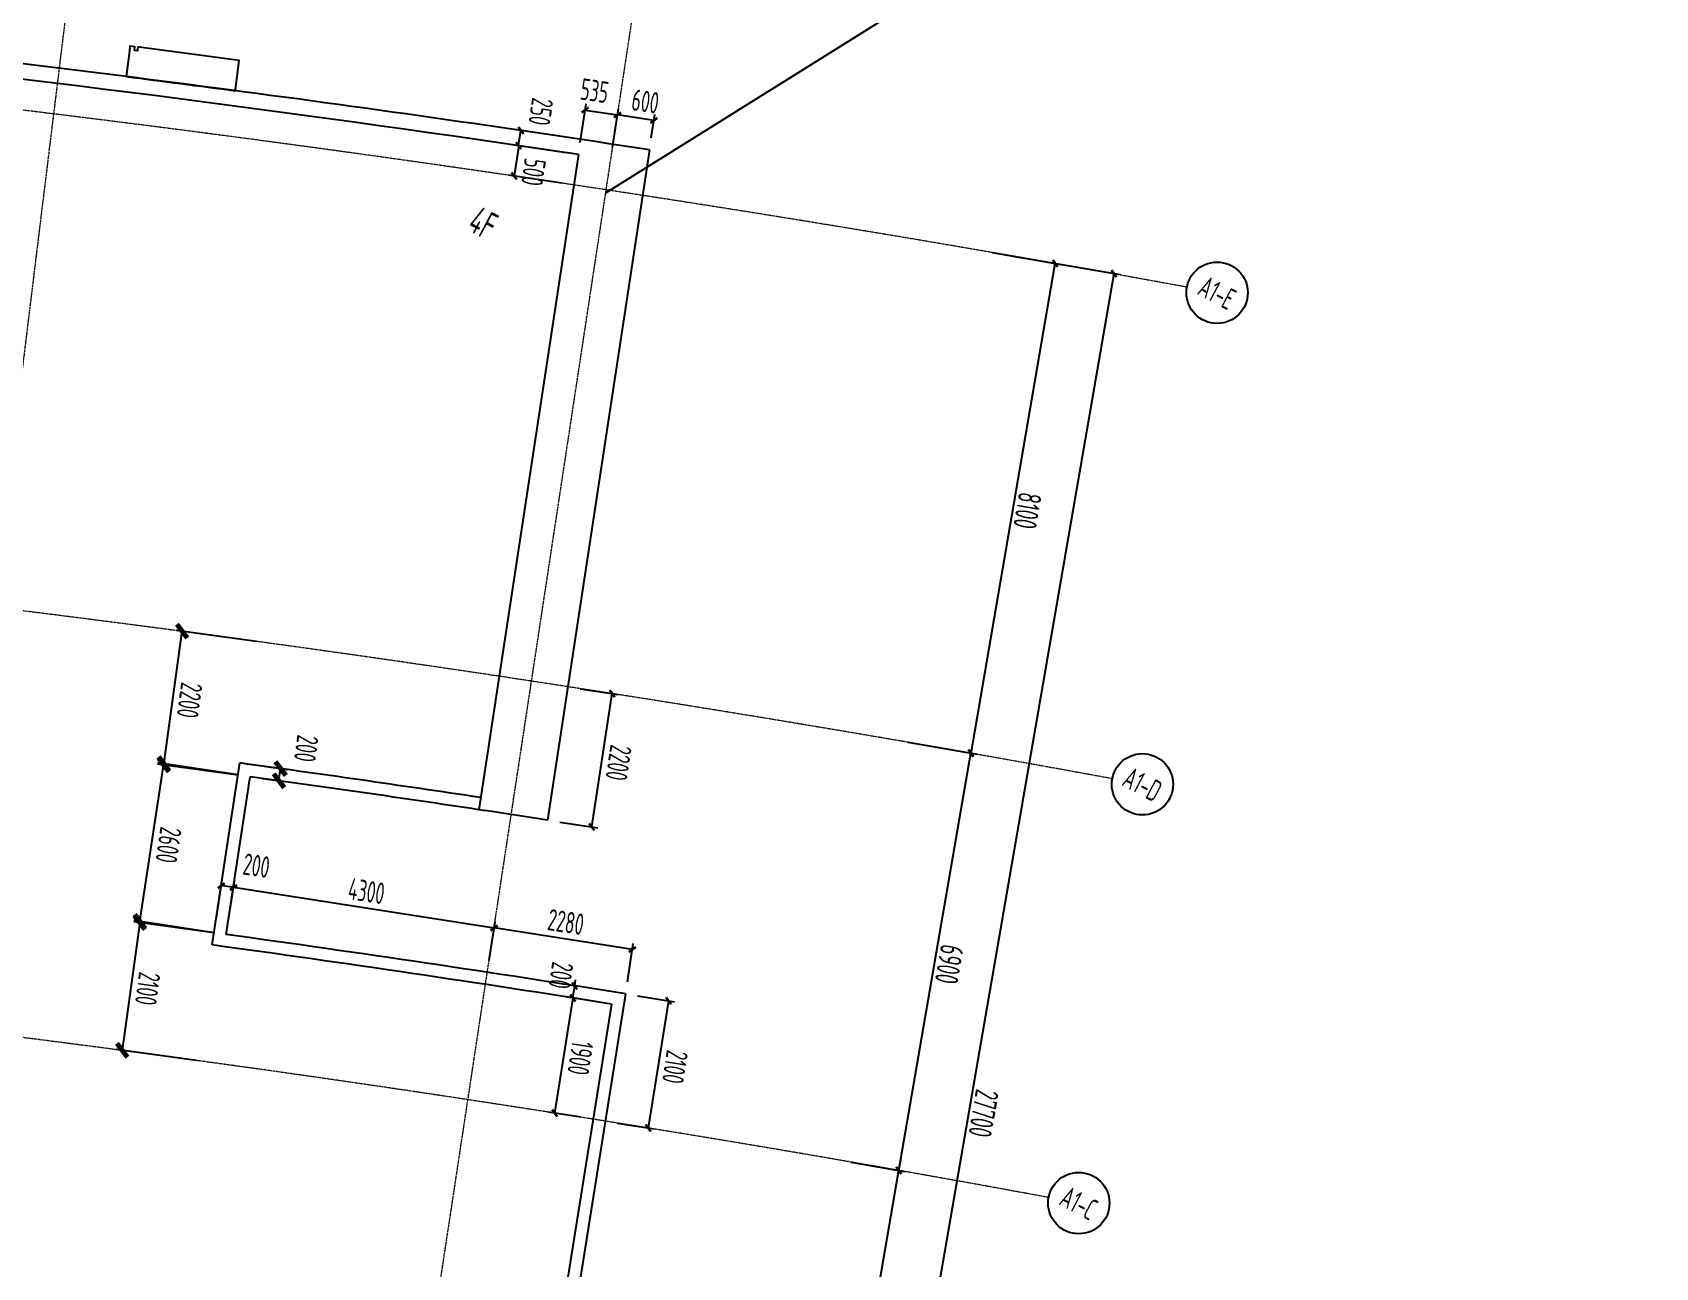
# Model space of a CAD drawing. Header units: millimetres. Extents: x 30991175 to 44589677, y -30249292 to -18704009.
# Drawn here: x 41429416 to 41455880, y -29953753 to -29933623 of the extents above; entities that cross this region are included whole.
import ezdxf
from ezdxf.enums import TextEntityAlignment as Align

# ---------------------------------------------------------------- set-up
doc = ezdxf.new("R2010")
doc.units = ezdxf.units.MM
doc.header["$LTSCALE"] = 10
doc.linetypes.add('A1-RG-AXIS-RF$0$CENTER', pattern=[50.8, 31.75, -6.35, 6.35, -6.35])
for name, color, linetype in [('A1-RD-RF$0$A-FURN', 9, 'Continuous'), ('A1-RG-AXIS-RF$0$A-DIMS-100', 1, 'Continuous'), ('A1-RG-AXIS-RF$0$A-SYMB-NAME', 13, 'Continuous'), ('A1-RI-RF$0$A-DIMS-1：100', 1, 'Continuous'), ('A1-RI-RF$0$A-ROOF', 1, 'Continuous'), ('A1-RI-RF$0$A-STRS-HRAL', 3, 'Continuous'), ('A1-RI-RF$0$A-TEXT', 4, 'Continuous'), ('A1-RI-RF$0$A-WALL', 7, 'Continuous')]:
    doc.layers.add(name, color=color, linetype=linetype)
doc.layers.add('A1-RG-AXIS-RF$0$A-GRID', color=1, linetype='A1-RG-AXIS-RF$0$CENTER', lineweight=9)
doc.styles.add('A1-RG-AXIS-RF$0$A1-RG-AXIS$0$XD2008', font='xd-hzs.shx', dxfattribs={"width": 0.7, "bigfont": 'xd-hztxt.shx'})
doc.styles.add('A1-RG-AXIS-RF$0$XD2008', font='xd-hzs.shx', dxfattribs={"width": 0.7, "bigfont": 'xd-hztxt.shx'})
doc.styles.add('A1-RI-RF$0$HZTXT', font='hzs-1.shx', dxfattribs={"width": 0.7, "bigfont": 'hztxt.shx'})
doc.styles.add('A1-RI-RF$0$XD2008', font='hzs.shx', dxfattribs={"width": 0.7, "bigfont": 'xd-hztxt.shx'})
doc.dimstyles.new('A1-RG-AXIS-RF$0$XD100$0', dxfattribs={"dimscale": 100, "dimtxt": 5.5, "dimasz": 1, "dimexe": 1, "dimexo": 2, "dimgap": 0.5, "dimtad": 1, "dimdec": 0, "dimdsep": 46, "dimtxsty": 'A1-RG-AXIS-RF$0$XD2008', "dimblk": 'A1-RG-AXIS-RF$0$_ArchTick', "dimblk1": 'A1-RG-AXIS-RF$0$_ArchTick', "dimblk2": 'A1-RG-AXIS-RF$0$_ArchTick', "dimsah": 1, "dimcen": 2.5, "dimclrt": 4, "dimazin": 0, "dimtfac": 1, "dimtdec": 0, "dimtix": 1, "dimtmove": 0, "dimatfit": 3, "dimfxl": 0, "dimtolj": 1, "dimtzin": 0, "dimarcsym": 0})
doc.dimstyles.new('A1-RI-RF$0$XD100$0', dxfattribs={"dimscale": 100, "dimtxt": 3.5, "dimasz": 2, "dimexe": 1, "dimexo": 2, "dimgap": 1, "dimtad": 1, "dimdec": 0, "dimdsep": 46, "dimtxsty": 'A1-RI-RF$0$XD2008', "dimblk": 'A1-RI-RF$0$_ArchTick', "dimblk1": 'A1-RI-RF$0$_ArchTick', "dimblk2": 'A1-RI-RF$0$_ArchTick', "dimsah": 1, "dimcen": 2.5, "dimclrd": 1, "dimclre": 1, "dimclrt": 4, "dimaunit": 1, "dimadec": 0, "dimazin": 0, "dimtfac": 1, "dimtdec": 0, "dimtix": 1, "dimtmove": 2, "dimatfit": 3, "dimfxl": 0, "dimtolj": 1, "dimtzin": 0, "dimarcsym": 0})

# ---------------------------------------------------------------- blocks, each defined once
blk = doc.blocks.new('A1-RI-RF$0$A1WUDINGH')
at = {"layer": 'A1-RI-RF$0$A-TEXT', "style": 'A1-RI-RF$0$HZTXT', "width": 0.7}
blk.add_attdef('ASD', (11129679, -6599408), '', height=150, dxfattribs=at)
blk = doc.blocks.new('A1-RD-RF')
at = {"layer": 'A1-RD-RF$0$A-FURN'}
blk.add_lwpolyline([(11187756, -6556814), (11187748, -6556795), (11187746, -6556796), (11187577, -6556350), (11186035, -6556928), (11186017, -6556935), (11186029, -6556969), (11186038, -6556991), (11185991, -6557009), (11185970, -6556953), (11185895, -6556981), (11185923, -6557056), (11186071, -6557449, -0.001417)], format="xyb", close=True, dxfattribs=at)
at = {"layer": 'Defpoints', "color": 190}
blk.add_lwpolyline([(11193868, -6555450), (11219125, -6511729)], dxfattribs=at)
blk = doc.blocks.new('A1-RG-AXIS-RF$0$_ArchTick')
at = {"color": 0, "linetype": 'ByBlock', "const_width": 0.4}
blk.add_lwpolyline([(-0.5, -0.5), (0.5, 0.5)], dxfattribs=at)
blk = doc.blocks.new('*D81')
at = {"layer": 'A1-RG-AXIS-RF$0$A-DIMS-100', "color": 0, "lineweight": -2}
for p, q in [((11680096, -6393230), (11681807, -6392668)), ((11690356, -6419016), (11681712, -6392699)), ((11688740, -6419547), (11690451, -6418985))]:
    blk.add_line(p, q, dxfattribs=at)
at = {"layer": 'Defpoints', "color": 0}
for p in [(11681712, -6392699), (11679906, -6393293), (11688550, -6419609)]:
    blk.add_point(p, dxfattribs=at)
at = {"layer": 'A1-RG-AXIS-RF$0$A-DIMS-100', "color": 0, "lineweight": -2, "xscale": 100, "yscale": 100, "zscale": 100}
for p, rotation in [((11681712, -6392699), 108.182712823025), ((11690356, -6419016), 288.182712823025)]:
    blk.add_blockref('A1-RG-AXIS-RF$0$_ArchTick', p, dxfattribs=dict(at, rotation=rotation))
at = {"layer": 'A1-RG-AXIS-RF$0$A-DIMS-100', "color": 4, "insert": (11686260, -6405784), "char_height": 375, "attachment_point": 5, "rotation": 288.1827, "style": 'A1-RG-AXIS-RF$0$XD2008'}
blk.add_mtext('\\A1;27700', dxfattribs=at)
blk = doc.blocks.new('*D82')
at = {"layer": 'A1-RG-AXIS-RF$0$A-DIMS-100', "color": 0, "lineweight": -2}
for p, q in [((11685477, -6407253), (11683324, -6400698)), ((11683172, -6400747), (11683229, -6400729)), ((11685305, -6407309), (11685382, -6407284))]:
    blk.add_line(p, q, dxfattribs=at)
at = {"layer": 'Defpoints', "color": 0}
for p in [(11683324, -6400698), (11683362, -6400685), (11685495, -6407247)]:
    blk.add_point(p, dxfattribs=at)
at = {"layer": 'A1-RG-AXIS-RF$0$A-DIMS-100', "color": 0, "lineweight": -2, "xscale": 100, "yscale": 100, "zscale": 100}
for p, rotation in [((11683324, -6400698), 108.1827128230255), ((11685477, -6407253), 288.1827128230256)]:
    blk.add_blockref('A1-RG-AXIS-RF$0$_ArchTick', p, dxfattribs=dict(at, rotation=rotation))
at = {"layer": 'A1-RG-AXIS-RF$0$A-DIMS-100', "color": 4, "insert": (11684626, -6403901), "char_height": 375, "attachment_point": 5, "rotation": 288.1827, "style": 'A1-RG-AXIS-RF$0$XD2008'}
blk.add_mtext('\\A1;6900', dxfattribs=at)
blk = doc.blocks.new('*D83')
at = {"layer": 'A1-RG-AXIS-RF$0$A-DIMS-100', "color": 0, "lineweight": -2}
for p, q in [((11684723, -6407499), (11685571, -6407220)), ((11688005, -6414946), (11685476, -6407251)), ((11687252, -6415194), (11688100, -6414915))]:
    blk.add_line(p, q, dxfattribs=at)
at = {"layer": 'Defpoints', "color": 0}
for p in [(11685476, -6407251), (11684533, -6407561), (11687062, -6415256)]:
    blk.add_point(p, dxfattribs=at)
at = {"layer": 'A1-RG-AXIS-RF$0$A-DIMS-100', "color": 0, "lineweight": -2, "xscale": 100, "yscale": 100, "zscale": 100}
for p, rotation in [((11685476, -6407251), 108.1934151448586), ((11688005, -6414946), 288.1934151448585)]:
    blk.add_blockref('A1-RG-AXIS-RF$0$_ArchTick', p, dxfattribs=dict(at, rotation=rotation))
at = {"layer": 'A1-RG-AXIS-RF$0$A-DIMS-100', "color": 4, "insert": (11686966, -6411025), "char_height": 375, "attachment_point": 5, "rotation": 288.1934, "style": 'A1-RG-AXIS-RF$0$XD2008'}
blk.add_mtext('\\A1;8100', dxfattribs=at)
blk = doc.blocks.new('*D84')
at = {"layer": 'A1-RG-AXIS-RF$0$A-DIMS-100', "color": 0, "lineweight": -2}
for p, q in [((11679796, -6393329), (11680883, -6392971)), ((11683323, -6400695), (11680788, -6393002)), ((11682332, -6401022), (11683418, -6400664))]:
    blk.add_line(p, q, dxfattribs=at)
at = {"layer": 'Defpoints', "color": 0}
for p in [(11680788, -6393002), (11679606, -6393391), (11682142, -6401084)]:
    blk.add_point(p, dxfattribs=at)
at = {"layer": 'A1-RG-AXIS-RF$0$A-DIMS-100', "color": 0, "lineweight": -2, "xscale": 100, "yscale": 100, "zscale": 100}
for p, rotation in [((11680788, -6393002), 108.2397998855985), ((11683323, -6400695), 288.2397998855985)]:
    blk.add_blockref('A1-RG-AXIS-RF$0$_ArchTick', p, dxfattribs=dict(at, rotation=rotation))
at = {"layer": 'A1-RG-AXIS-RF$0$A-DIMS-100', "color": 4, "insert": (11682281, -6396774), "char_height": 375, "attachment_point": 5, "rotation": 288.2398, "style": 'A1-RG-AXIS-RF$0$XD2008'}
blk.add_mtext('\\A1;8100', dxfattribs=at)
blk = doc.blocks.new('A1-RG-AXIS-RF$0$A1zhouhao')
at = {"color": 13}
blk.add_circle((11937809, -6402822), 500, dxfattribs=at)
at = {"style": 'A1-RG-AXIS-RF$0$A1-RG-AXIS$0$XD2008', "width": 0.7}
blk.add_attdef('GRID', text='', height=500, dxfattribs=at).set_placement((11937809, -6402822), align=Align.MIDDLE)
blk = doc.blocks.new('A1-RI-RF$0$_ArchTick')
at = {"color": 0, "linetype": 'ByBlock', "const_width": 0.4}
blk.add_lwpolyline([(-0.5, -0.5), (0.5, 0.5)], dxfattribs=at)
blk = doc.blocks.new('*D12')
at = {"layer": 'A1-RI-RF$0$A-DIMS-1：100', "color": 1, "linetype": 'ByBlock', "lineweight": -2}
for p, q in [((11672902, -6395154), (11672068, -6395448)), ((11672163, -6395415), (11672329, -6395886)), ((11673069, -6395625), (11672235, -6395920))]:
    blk.add_line(p, q, dxfattribs=at)
at = {"layer": 'Defpoints', "color": 0, "linetype": 'ByBlock'}
for p in [(11673091, -6395087), (11673257, -6395558), (11672329, -6395886)]:
    blk.add_point(p, dxfattribs=at)
at = {"layer": 'A1-RI-RF$0$A-DIMS-1：100', "color": 1, "linetype": 'ByBlock', "lineweight": -2, "xscale": 100, "yscale": 100, "zscale": 100}
for p, rotation in [((11672163, -6395415), 109.4535314588644), ((11672329, -6395886), 289.4535314588644)]:
    blk.add_blockref('A1-RI-RF$0$_ArchTick', p, dxfattribs=dict(at, rotation=rotation))
at = {"layer": 'A1-RI-RF$0$A-DIMS-1：100', "color": 4, "linetype": 'ByBlock', "insert": (11672580, -6395683), "char_height": 350, "attachment_point": 5, "rotation": 289.4535, "style": 'A1-RI-RF$0$XD2008'}
blk.add_mtext('\\A1;500', dxfattribs=at)
blk = doc.blocks.new('*D13')
at = {"layer": 'A1-RI-RF$0$A-DIMS-1：100', "color": 1, "linetype": 'ByBlock', "lineweight": -2}
for p, q in [((11672818, -6394918), (11671984, -6395213)), ((11672902, -6395154), (11672068, -6395448)), ((11672162, -6395415), (11672079, -6395179))]:
    blk.add_line(p, q, dxfattribs=at)
at = {"layer": 'Defpoints', "color": 0, "linetype": 'ByBlock'}
for p in [(11673007, -6394851), (11673090, -6395087), (11672079, -6395179)]:
    blk.add_point(p, dxfattribs=at)
at = {"layer": 'A1-RI-RF$0$A-DIMS-1：100', "color": 1, "linetype": 'ByBlock', "lineweight": -2, "xscale": 100, "yscale": 100, "zscale": 100}
for p, rotation in [((11672079, -6395179), 109.4536683318743), ((11672162, -6395415), 289.4536683318743)]:
    blk.add_blockref('A1-RI-RF$0$_ArchTick', p, dxfattribs=dict(at, rotation=rotation))
at = {"layer": 'A1-RI-RF$0$A-DIMS-1：100', "color": 4, "linetype": 'ByBlock', "insert": (11672223, -6394757), "char_height": 350, "attachment_point": 5, "rotation": 289.4537, "style": 'A1-RI-RF$0$XD2008'}
blk.add_mtext('\\A1;250', dxfattribs=at)
blk = doc.blocks.new('*D14')
at = {"layer": 'A1-RI-RF$0$A-DIMS-1：100', "color": 1, "linetype": 'ByBlock', "lineweight": -2}
for p, q in [((11673917, -6394018), (11673351, -6394217)), ((11674012, -6394287), (11673884, -6393924)), ((11673446, -6394485), (11673318, -6394122))]:
    blk.add_line(p, q, dxfattribs=at)
at = {"layer": 'Defpoints', "color": 0, "linetype": 'ByBlock'}
for p in [(11673351, -6394217), (11674078, -6394475), (11673512, -6394674)]:
    blk.add_point(p, dxfattribs=at)
at = {"layer": 'A1-RI-RF$0$A-DIMS-1：100', "color": 1, "linetype": 'ByBlock', "lineweight": -2, "xscale": 100, "yscale": 100, "zscale": 100}
for p, rotation in [((11673917, -6394018), 19.35703132824195), ((11673351, -6394217), 199.357031328242)]:
    blk.add_blockref('A1-RI-RF$0$_ArchTick', p, dxfattribs=dict(at, rotation=rotation))
at = {"layer": 'A1-RI-RF$0$A-DIMS-1：100', "color": 4, "linetype": 'ByBlock', "insert": (11673648, -6393809), "char_height": 350, "attachment_point": 5, "rotation": 19.357, "style": 'A1-RI-RF$0$XD2008'}
blk.add_mtext('\\A1;600', dxfattribs=at)
blk = doc.blocks.new('*D15')
at = {"layer": 'A1-RI-RF$0$A-DIMS-1：100', "color": 1, "linetype": 'ByBlock', "lineweight": -2}
for p, q in [((11673024, -6394899), (11672814, -6394300)), ((11672847, -6394394), (11673351, -6394217)), ((11673529, -6394721), (11673318, -6394122))]:
    blk.add_line(p, q, dxfattribs=at)
at = {"layer": 'Defpoints', "color": 0, "linetype": 'ByBlock'}
for p in [(11673351, -6394217), (11673090, -6395087), (11673595, -6394910)]:
    blk.add_point(p, dxfattribs=at)
at = {"layer": 'A1-RI-RF$0$A-DIMS-1：100', "color": 1, "linetype": 'ByBlock', "lineweight": -2, "xscale": 100, "yscale": 100, "zscale": 100}
for p, rotation in [((11672847, -6394394), 199.3570313282276), ((11673351, -6394217), 19.35703132822755)]:
    blk.add_blockref('A1-RI-RF$0$_ArchTick', p, dxfattribs=dict(at, rotation=rotation))
at = {"layer": 'A1-RI-RF$0$A-DIMS-1：100', "color": 4, "linetype": 'ByBlock', "insert": (11672836, -6394044), "char_height": 350, "attachment_point": 5, "rotation": 19.357, "style": 'A1-RI-RF$0$XD2008'}
blk.add_mtext('\\A1;535', dxfattribs=at)
blk = doc.blocks.new('*D17')
at = {"layer": 'A1-RI-RF$0$A-DIMS-1：100', "color": 1, "linetype": 'ByBlock', "lineweight": -2}
for p, q in [((11680380, -6406739), (11680958, -6406541)), ((11680863, -6406574), (11681544, -6408560)), ((11681062, -6408726), (11681639, -6408528))]:
    blk.add_line(p, q, dxfattribs=at)
at = {"layer": 'Defpoints', "color": 0, "linetype": 'ByBlock'}
for p in [(11680191, -6406804), (11681544, -6408560), (11680872, -6408790)]:
    blk.add_point(p, dxfattribs=at)
at = {"layer": 'A1-RI-RF$0$A-DIMS-1：100', "color": 1, "linetype": 'ByBlock', "lineweight": -2, "xscale": 100, "yscale": 100, "zscale": 100}
for p, rotation in [((11680863, -6406574), 108.9268294544216), ((11681544, -6408560), 288.9268294544215)]:
    blk.add_blockref('A1-RI-RF$0$_ArchTick', p, dxfattribs=dict(at, rotation=rotation))
at = {"layer": 'A1-RI-RF$0$A-DIMS-1：100', "color": 4, "linetype": 'ByBlock', "insert": (11681464, -6407478), "char_height": 350, "attachment_point": 5, "rotation": 288.9268, "style": 'A1-RI-RF$0$XD2008'}
blk.add_mtext('\\A1;2100', dxfattribs=at)
blk = doc.blocks.new('*D18')
at = {"layer": 'A1-RI-RF$0$A-DIMS-1：100', "color": 1, "linetype": 'ByBlock', "lineweight": -2}
for p, q in [((11679951, -6406113), (11677796, -6406861)), ((11680125, -6406615), (11679918, -6406019)), ((11677971, -6407363), (11677764, -6406767))]:
    blk.add_line(p, q, dxfattribs=at)
at = {"layer": 'Defpoints', "color": 0, "linetype": 'ByBlock'}
for p in [(11677796, -6406861), (11680190, -6406804), (11678036, -6407552)]:
    blk.add_point(p, dxfattribs=at)
at = {"layer": 'A1-RI-RF$0$A-DIMS-1：100', "color": 1, "linetype": 'ByBlock', "lineweight": -2, "xscale": 100, "yscale": 100, "zscale": 100}
for p, rotation in [((11679951, -6406113), 19.14185853777253), ((11677796, -6406861), 199.1418585377726)]:
    blk.add_blockref('A1-RI-RF$0$_ArchTick', p, dxfattribs=dict(at, rotation=rotation))
at = {"layer": 'A1-RI-RF$0$A-DIMS-1：100', "color": 4, "linetype": 'ByBlock', "insert": (11678783, -6406227), "char_height": 350, "attachment_point": 5, "rotation": 19.1419, "style": 'A1-RI-RF$0$XD2008'}
blk.add_mtext('\\A1;2280', dxfattribs=at)
blk = doc.blocks.new('*D20')
at = {"layer": 'A1-RI-RF$0$A-DIMS-1：100', "color": 1, "linetype": 'ByBlock', "lineweight": -2}
for p, q in [((11677971, -6407363), (11677765, -6406769)), ((11677797, -6406864), (11673735, -6408274)), ((11673908, -6408773), (11673702, -6408179))]:
    blk.add_line(p, q, dxfattribs=at)
at = {"layer": 'Defpoints', "color": 0, "linetype": 'ByBlock'}
for p in [(11678036, -6407552), (11673735, -6408274), (11673974, -6408962)]:
    blk.add_point(p, dxfattribs=at)
at = {"layer": 'A1-RI-RF$0$A-DIMS-1：100', "color": 1, "linetype": 'ByBlock', "lineweight": -2, "xscale": 100, "yscale": 100, "zscale": 100}
for p, rotation in [((11677797, -6406864), 19.14185853775358), ((11673735, -6408274), 199.1418585377536)]:
    blk.add_blockref('A1-RI-RF$0$_ArchTick', p, dxfattribs=dict(at, rotation=rotation))
at = {"layer": 'A1-RI-RF$0$A-DIMS-1：100', "color": 4, "linetype": 'ByBlock', "insert": (11675676, -6407309), "char_height": 350, "attachment_point": 5, "rotation": 19.1419, "style": 'A1-RI-RF$0$XD2008'}
blk.add_mtext('\\A1;4300', dxfattribs=at)
blk = doc.blocks.new('*D21')
at = {"layer": 'A1-RI-RF$0$A-DIMS-1：100', "color": 1, "linetype": 'ByBlock', "lineweight": -2}
for p, q in [((11673719, -6408840), (11673511, -6408246)), ((11673733, -6408275), (11673544, -6408341)), ((11673908, -6408773), (11673699, -6408180))]:
    blk.add_line(p, q, dxfattribs=at)
at = {"layer": 'Defpoints', "color": 0, "linetype": 'ByBlock'}
for p in [(11673544, -6408341), (11673785, -6409028), (11673974, -6408962)]:
    blk.add_point(p, dxfattribs=at)
at = {"layer": 'A1-RI-RF$0$A-DIMS-1：100', "color": 1, "linetype": 'ByBlock', "lineweight": -2, "xscale": 100, "yscale": 100, "zscale": 100}
for p, rotation in [((11673544, -6408341), 199.3570313277312), ((11673733, -6408275), 19.35703132773124)]:
    blk.add_blockref('A1-RI-RF$0$_ArchTick', p, dxfattribs=dict(at, rotation=rotation))
at = {"layer": 'A1-RI-RF$0$A-DIMS-1：100', "color": 4, "linetype": 'ByBlock', "insert": (11673897, -6407784), "char_height": 350, "attachment_point": 5, "rotation": 19.357, "style": 'A1-RI-RF$0$XD2008'}
blk.add_mtext('\\A1;200', dxfattribs=at)
blk = doc.blocks.new('*D22')
at = {"layer": 'A1-RI-RF$0$A-DIMS-1：100', "color": 1, "linetype": 'ByBlock', "lineweight": -2}
for p, q in [((11677205, -6402758), (11677797, -6402551)), ((11678428, -6404661), (11677703, -6402584)), ((11677930, -6404835), (11678523, -6404628))]:
    blk.add_line(p, q, dxfattribs=at)
at = {"layer": 'Defpoints', "color": 0, "linetype": 'ByBlock'}
for p in [(11677703, -6402584), (11677016, -6402824), (11677741, -6404901)]:
    blk.add_point(p, dxfattribs=at)
at = {"layer": 'A1-RI-RF$0$A-DIMS-1：100', "color": 1, "linetype": 'ByBlock', "lineweight": -2, "xscale": 100, "yscale": 100, "zscale": 100}
for p, rotation in [((11677703, -6402584), 109.2448282049986), ((11678428, -6404661), 289.2448282049986)]:
    blk.add_blockref('A1-RI-RF$0$_ArchTick', p, dxfattribs=dict(at, rotation=rotation))
at = {"layer": 'A1-RI-RF$0$A-DIMS-1：100', "color": 4, "linetype": 'ByBlock', "insert": (11678325, -6403532), "char_height": 350, "attachment_point": 5, "rotation": 289.2448, "style": 'A1-RI-RF$0$XD2008'}
blk.add_mtext('\\A1;2200', dxfattribs=at)
blk = doc.blocks.new('*D24')
at = {"layer": 'A1-RI-RF$0$A-DIMS-1：100', "color": 1, "linetype": 'ByBlock', "lineweight": -2}
for p, q in [((11679399, -6407079), (11679366, -6406984)), ((11679422, -6407071), (11679305, -6407112)), ((11679488, -6407260), (11679370, -6407301)), ((11679465, -6407268), (11679399, -6407079)), ((11679465, -6407268), (11679498, -6407362))]:
    blk.add_line(p, q, dxfattribs=at)
at = {"layer": 'Defpoints', "color": 0, "linetype": 'ByBlock'}
for p in [(11679611, -6407005), (11679399, -6407079), (11679677, -6407194)]:
    blk.add_point(p, dxfattribs=at)
at = {"layer": 'A1-RI-RF$0$A-DIMS-1：100', "color": 1, "linetype": 'ByBlock', "lineweight": -2, "xscale": 100, "yscale": 100, "zscale": 100}
for p, rotation in [((11679399, -6407079), 289.1418585376624), ((11679465, -6407268), 109.1418585376623)]:
    blk.add_blockref('A1-RI-RF$0$_ArchTick', p, dxfattribs=dict(at, rotation=rotation))
at = {"layer": 'A1-RI-RF$0$A-DIMS-1：100', "color": 4, "linetype": 'ByBlock', "insert": (11679122, -6407032), "char_height": 350, "attachment_point": 5, "rotation": 289.1419, "style": 'A1-RI-RF$0$XD2008'}
blk.add_mtext('\\A1;200', dxfattribs=at)
blk = doc.blocks.new('*D43')
at = {"layer": 'A1-RI-RF$0$A-ROOF', "color": 1, "lineweight": -2}
for p, q in [((11673802, -6409075), (11672559, -6409531)), ((11672653, -6409497), (11673377, -6411468)), ((11674526, -6411046), (11673283, -6411503))]:
    blk.add_line(p, q, dxfattribs=at)
at = {"layer": 'Defpoints', "color": 0}
for p in [(11673989, -6409006), (11674713, -6410977), (11673377, -6411468)]:
    blk.add_point(p, dxfattribs=at)
at = {"layer": 'A1-RI-RF$0$A-ROOF', "color": 1, "lineweight": -2, "xscale": 200, "yscale": 200, "zscale": 200}
for p, rotation in [((11672653, -6409497), 110.1680242267832), ((11673377, -6411468), 290.1680242267832)]:
    blk.add_blockref('A1-RI-RF$0$_ArchTick', p, dxfattribs=dict(at, rotation=rotation))
at = {"layer": 'A1-RI-RF$0$A-ROOF', "color": 4, "insert": (11673273, -6410388), "char_height": 350, "attachment_point": 5, "rotation": 290.168, "style": 'A1-RI-RF$0$XD2008'}
blk.add_mtext('\\A1;2100', dxfattribs=at)
blk = doc.blocks.new('*D44')
at = {"layer": 'A1-RI-RF$0$A-ROOF', "color": 1, "lineweight": -2}
for p, q in [((11672939, -6406619), (11671690, -6407058)), ((11672646, -6409478), (11671784, -6407025)), ((11673801, -6409072), (11672552, -6409511))]:
    blk.add_line(p, q, dxfattribs=at)
at = {"layer": 'Defpoints', "color": 0}
for p in [(11673128, -6406553), (11671784, -6407025), (11673989, -6409006)]:
    blk.add_point(p, dxfattribs=at)
at = {"layer": 'A1-RI-RF$0$A-ROOF', "color": 1, "lineweight": -2, "xscale": 200, "yscale": 200, "zscale": 200}
for p, rotation in [((11671784, -6407025), 109.3570324879222), ((11672646, -6409478), 289.3570324879222)]:
    blk.add_blockref('A1-RI-RF$0$_ArchTick', p, dxfattribs=dict(at, rotation=rotation))
at = {"layer": 'A1-RI-RF$0$A-ROOF', "color": 4, "insert": (11672475, -6408160), "char_height": 350, "attachment_point": 5, "rotation": 289.357, "style": 'A1-RI-RF$0$XD2008'}
blk.add_mtext('\\A1;2600', dxfattribs=at)
blk = doc.blocks.new('*D45')
at = {"layer": 'A1-RI-RF$0$A-ROOF', "color": 1, "lineweight": -2}
for p, q in [((11672182, -6404556), (11670939, -6405013)), ((11671791, -6407043), (11671033, -6404978)), ((11672940, -6406622), (11671697, -6407078))]:
    blk.add_line(p, q, dxfattribs=at)
at = {"layer": 'Defpoints', "color": 0}
for p in [(11672369, -6404487), (11671033, -6404978), (11673128, -6406553)]:
    blk.add_point(p, dxfattribs=at)
at = {"layer": 'A1-RI-RF$0$A-ROOF', "color": 1, "lineweight": -2, "xscale": 200, "yscale": 200, "zscale": 200}
for p, rotation in [((11671033, -6404978), 110.1611434034697), ((11671791, -6407043), 290.1611434034697)]:
    blk.add_blockref('A1-RI-RF$0$_ArchTick', p, dxfattribs=dict(at, rotation=rotation))
at = {"layer": 'A1-RI-RF$0$A-ROOF', "color": 4, "insert": (11671670, -6405916), "char_height": 350, "attachment_point": 5, "rotation": 290.1611, "style": 'A1-RI-RF$0$XD2008'}
blk.add_mtext('\\A1;2200', dxfattribs=at)
blk = doc.blocks.new('*D46')
at = {"layer": 'A1-RI-RF$0$A-ROOF', "color": 1, "lineweight": -2}
for p, q in [((11673246, -6406296), (11673597, -6406167)), ((11673572, -6406390), (11673503, -6406202)), ((11673315, -6406484), (11673666, -6406355))]:
    blk.add_line(p, q, dxfattribs=at)
at = {"layer": 'Defpoints', "color": 0}
for p in [(11673503, -6406202), (11673059, -6406365), (11673128, -6406553)]:
    blk.add_point(p, dxfattribs=at)
at = {"layer": 'A1-RI-RF$0$A-ROOF', "color": 1, "lineweight": -2, "xscale": 200, "yscale": 200, "zscale": 200}
for p, rotation in [((11673503, -6406202), 110.1611434190258), ((11673572, -6406390), 290.1611434190258)]:
    blk.add_blockref('A1-RI-RF$0$_ArchTick', p, dxfattribs=dict(at, rotation=rotation))
at = {"layer": 'A1-RI-RF$0$A-ROOF', "color": 4, "insert": (11673719, -6405717), "char_height": 350, "attachment_point": 5, "rotation": 290.1611, "style": 'A1-RI-RF$0$XD2008'}
blk.add_mtext('\\A1;200', dxfattribs=at)
blk = doc.blocks.new('*D47')
at = {"layer": 'A1-RI-RF$0$A-DIMS-1：100', "color": 1, "linetype": 'ByBlock', "lineweight": -2}
for p, q in [((11679877, -6407123), (11679370, -6407298)), ((11679464, -6407265), (11680082, -6409062)), ((11680494, -6408920), (11679987, -6409095))]:
    blk.add_line(p, q, dxfattribs=at)
at = {"layer": 'Defpoints', "color": 0, "linetype": 'ByBlock'}
for p in [(11680066, -6407058), (11680684, -6408855), (11680082, -6409062)]:
    blk.add_point(p, dxfattribs=at)
at = {"layer": 'A1-RI-RF$0$A-DIMS-1：100', "color": 1, "linetype": 'ByBlock', "lineweight": -2, "xscale": 100, "yscale": 100, "zscale": 100}
for p, rotation in [((11679464, -6407265), 108.964737538654), ((11680082, -6409062), 288.9647375386541)]:
    blk.add_blockref('A1-RI-RF$0$_ArchTick', p, dxfattribs=dict(at, rotation=rotation))
at = {"layer": 'A1-RI-RF$0$A-DIMS-1：100', "color": 4, "linetype": 'ByBlock', "insert": (11680033, -6408074), "char_height": 350, "attachment_point": 5, "rotation": 288.9647, "style": 'A1-RI-RF$0$XD2008'}
blk.add_mtext('\\A1;1900', dxfattribs=at)
blk = doc.blocks.new('A1-RG-AXIS-RF')
at = {"layer": 'A1-RG-AXIS-RF$0$A-GRID', "linetype": 'A1-RG-AXIS-RF$0$CENTER', "ltscale": 0.05}
for points in [[(11683571.6, -6423308), (11670777.5, -6386890)], [(11661998.5, -6390116.5), (11675833, -6426152.1)]]:
    blk.add_lwpolyline(points, dxfattribs=at)
blk.add_lwpolyline([(11682866.1, -6392336.6, 0.1037295), (11569674.9, -6456283.6, 0.1037295)], format="xyb", dxfattribs=at)
blk.add_arc((11778731.9, -6694178.6), 308600, 107.574373, 131.323037, dxfattribs=at)
at = {"layer": 'A1-RG-AXIS-RF$0$A-GRID', "ltscale": 0.05}
blk.add_arc((11778731.9, -6694178.6), 301700, 107.53359, 131.336201, dxfattribs=at)
at = {"layer": 'A1-RG-AXIS-RF$0$A-SYMB-NAME', "linetype": 'ByBlock'}
ref = blk.add_blockref('A1-RG-AXIS-RF$0$A1zhouhao', (-254466.3, 10636.4), dxfattribs=at)
ref.add_attrib('GRID', 'A1-E', dxfattribs={"layer": '0', "color": 4, "height": 350, "style": 'A1-RG-AXIS-RF$0$A1-RG-AXIS$0$XD2008', "width": 0.7}).set_placement((11683343, -6392185.5), align=Align.MIDDLE)
ref = blk.add_blockref('A1-RG-AXIS-RF$0$A1zhouhao', (-251780.1, 2990.3), dxfattribs=at)
ref.add_attrib('GRID', 'A1-D', dxfattribs={"layer": '0', "color": 4, "height": 350, "style": 'A1-RG-AXIS-RF$0$A1-RG-AXIS$0$XD2008', "width": 0.7}).set_placement((11686029.2, -6399831.6), align=Align.MIDDLE)
ref = blk.add_blockref('A1-RG-AXIS-RF$0$A1zhouhao', (-249491.8, -3523.2), dxfattribs=at)
ref.add_attrib('GRID', 'A1-C', dxfattribs={"layer": '0', "color": 4, "height": 350, "style": 'A1-RG-AXIS-RF$0$A1-RG-AXIS$0$XD2008', "width": 0.7}).set_placement((11688317.5, -6406345.1), align=Align.MIDDLE)
at = {"layer": 'A1-RG-AXIS-RF$0$A-DIMS-100'}
for p1, p2, distance, picture, middle in [((11688550, -6419609.5), (11679906.2, -6393292.6), -1900.9, '*D81', (11686259.7, -6405783.8)), ((11682141.8, -6401084.3), (11679606.5, -6393391.3), -1243.6, '*D84', (11682280.8, -6396774.2)), ((11687062.4, -6415256.3), (11684533.4, -6407561.2), -992.5, '*D83', (11686966.4, -6411024.7))]:
    dim = blk.add_aligned_dim(p1=p1, p2=p2, distance=distance, dimstyle='A1-RG-AXIS-RF$0$XD100$0', override={"dimtxt": 3.75}, dxfattribs=at)
    dim.commit()
    dim.dimension.update_dxf_attribs({"geometry": picture, "text_midpoint": middle})
dim = blk.add_linear_dim(base=(11683323.7, -6400697.5), p1=(11685494.7, -6407247.1), p2=(11683362.4, -6400684.8), angle=288.18271, dimstyle='A1-RG-AXIS-RF$0$XD100$0', override={"dimtxt": 3.75}, dxfattribs=at)
dim.commit()
dim.dimension.update_dxf_attribs({"geometry": '*D82', "text_midpoint": (11684625.9, -6403901.1)})
blk = doc.blocks.new('A1-RI-RF')
at = {"layer": 'A1-RI-RF$0$A-STRS-HRAL', "ltscale": 0.25}
for p, q in [((11673868, -6409263.7), (11672873.6, -6406433)), ((11673989.5, -6409005.9), (11673127.6, -6406552.7)), ((11680190.4, -6406804.3), (11683859.1, -6417492.2)), ((11680066.1, -6407058.4), (11683605, -6417367.9))]:
    blk.add_line(p, q, dxfattribs=at)
for radius, start, end in [(306600, 109.456933, 110.197998), (306400, 109.456933, 110.161143), (303800, 108.926817, 110.168026), (303600, 108.964738, 110.206308)]:
    blk.add_arc((11778731.9, -6694178.6), radius, start, end, dxfattribs=at)
at = {"layer": 'A1-RI-RF$0$A-WALL'}
for p, q in [((11674078.1, -6394475.3), (11677740.8, -6404900.6)), ((11673090.2, -6395087.2), (11676669.9, -6405276.7))]:
    blk.add_line(p, q, dxfattribs=at)
for radius, start, end in [(317450, 109.248766, 111.825134), (317200, 109.453668, 111.825134), (306400, 109.244828, 109.457075)]:
    blk.add_arc((11778731.9, -6694178.6), radius, start, end, dxfattribs=at)
at = {"layer": 'A1-RI-RF$0$A-TEXT'}
for name, p in [('A1-RD-RF', (479910.9, 160022.5)), ('A1-RG-AXIS-RF', (0, 0))]:
    blk.add_blockref(name, p, dxfattribs=at)
ref = blk.add_blockref('A1-RI-RF$0$A1WUDINGH', (542369.2, 202382.7), dxfattribs=at)
ref.add_attrib('ASD', '4F', (11672048, -6397024.8), dxfattribs={"height": 450, "style": 'A1-RI-RF$0$XD2008', "width": 0.7})
at = {"layer": 'A1-RI-RF$0$A-DIMS-1：100', "color": 3, "linetype": 'ByBlock'}
for base, p1, p2, angle, picture, middle in [((11673351.5, -6394216.8), (11674078.1, -6394475.3), (11673512.1, -6394674.1), 199.35703, '*D14', (11673647.5, -6393808.8)), ((11673351.5, -6394216.8), (11673090.2, -6395087.2), (11673595, -6394909.9), 19.35703, '*D15', (11672836.4, -6394044.3)), ((11672078.8, -6395179.3), (11673090.2, -6395087.2), (11673007, -6394851.5), 109.45367, '*D13', (11672223.5, -6394757.3)), ((11672329.3, -6395886.3), (11673090.9, -6395087), (11673257.4, -6395558.4), 289.45353, '*D12', (11672580.3, -6395683)), ((11679399.1, -6407078.9), (11679676.7, -6407194.3), (11679611.1, -6407005.4), 109.14186, '*D24', (11679121.8, -6407032)), ((11673543.8, -6408340.8), (11673974, -6408962), (11673785.3, -6409028.3), 199.35703, '*D21', (11673897.1, -6407783.7))]:
    dim = blk.add_linear_dim(base=base, p1=p1, p2=p2, angle=angle, dimstyle='A1-RI-RF$0$XD100$0', override={"dimasz": 1}, dxfattribs=at)
    dim.commit()
    dim.dimension.update_dxf_attribs({"geometry": picture, "text_midpoint": middle, "dimtype": 129})
for p1, p2, distance, picture, middle in [((11677740.8, -6404900.6), (11677015.7, -6402823.6), -727.9, '*D22', (11678325.2, -6403531.5)), ((11680190.4, -6406804.3), (11678036.3, -6407552), -731.4, '*D18', (11678783.3, -6406227.4)), ((11680191.2, -6406804), (11680872.4, -6408790.5), 710.3, '*D17', (11681463.8, -6407477.6)), ((11678036.3, -6407552), (11673974, -6408962), -728.6, '*D20', (11675676.1, -6407308.8)), ((11680066.1, -6407058.4), (11680683.6, -6408855.3), -636.5, '*D47', (11680033, -6408074.3))]:
    dim = blk.add_aligned_dim(p1=p1, p2=p2, distance=distance, dimstyle='A1-RI-RF$0$XD100$0', override={"dimasz": 1}, dxfattribs=at)
    dim.commit()
    dim.dimension.update_dxf_attribs({"geometry": picture, "text_midpoint": middle})
at = {"layer": 'A1-RI-RF$0$A-ROOF'}
for p1, p2, distance, picture, middle in [((11673127.6, -6406552.7), (11672369.3, -6404487.5), 1423.8, '*D45', (11671670, -6405916)), ((11673989.5, -6409005.9), (11673127.6, -6406552.7), 1424, '*D44', (11672474.5, -6408160.1)), ((11673989.5, -6409005.9), (11674713.5, -6410977.2), -1423.7, '*D43', (11673273.2, -6410387.6))]:
    dim = blk.add_aligned_dim(p1=p1, p2=p2, distance=distance, dimstyle='A1-RI-RF$0$XD100$0', dxfattribs=at)
    dim.commit()
    dim.dimension.update_dxf_attribs({"geometry": picture, "text_midpoint": middle})
dim = blk.add_linear_dim(base=(11673502.7, -6406201.9), p1=(11673127.6, -6406552.7), p2=(11673058.7, -6406364.9), angle=110.16114, dimstyle='A1-RI-RF$0$XD100$0', dxfattribs=at)
dim.commit()
dim.dimension.update_dxf_attribs({"geometry": '*D46', "text_midpoint": (11673719.3, -6405717.4), "dimtype": 129})

msp = doc.modelspace()

# ---------------------------------------------------------------- block references
at = {"color": 0, "rotation": 332.0000000354235}
msp.add_blockref('A1-RI-RF', (34133901, -18808903), dxfattribs=at)

doc.saveas('drawing.dxf')
